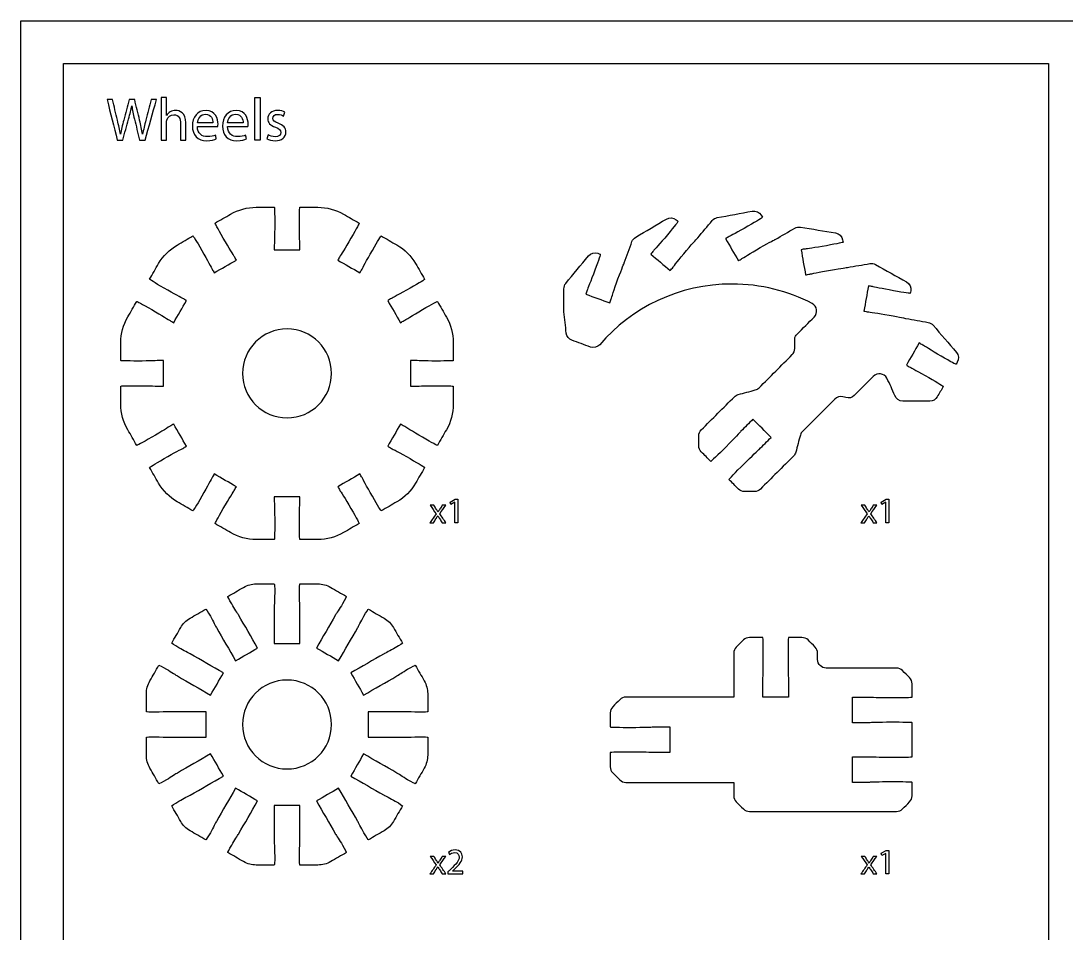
# Model space of a CAD drawing. Extents: x 0 to 395, y 205 to 450.
# Drawn here: x 0 to 122.6, y 342.9 to 450 of the extents above; entities that cross this region are included whole.
import ezdxf

# ---------------------------------------------------------------- set-up
doc = ezdxf.new("R2010")
doc.units = 0
doc.header["$MEASUREMENT"] = 0
doc.layers.add('DEFAULT', color=18, linetype='CONTINUOUS')

msp = doc.modelspace()

# ---------------------------------------------------------------- linework, layer by layer
at = {"layer": 'DEFAULT', "color": 18}
for points in [[(395, 205), (0, 205), (0, 450), (395, 450)], [(120.56, 304.92), (5, 304.92), (5, 445), (120.56, 445)], [(27.43, 441.01), (28.06, 441.01), (28.06, 436), (27.43, 436)], [(50.92, 393.49), (50.91, 393.49), (50.43, 393.23), (50.36, 393.51), (50.96, 393.84), (51.28, 393.84), (51.28, 391.09), (50.92, 391.09)], [(101.49, 393.49), (101.48, 393.49), (101.01, 393.23), (100.93, 393.51), (101.53, 393.84), (101.85, 393.84), (101.85, 391.09), (101.49, 391.09)], [(101.49, 352.27), (101.48, 352.27), (101.01, 352.01), (100.93, 352.3), (101.53, 352.62), (101.85, 352.62), (101.85, 349.87), (101.49, 349.87)]]:
    msp.add_lwpolyline(points, close=True, dxfattribs=at)
for points, knots in [([(11.31, 436), (10.91, 437.59), (10.51, 439.17), (10.11, 440.76), (10.32, 440.76), (10.54, 440.76), (10.76, 440.76), (10.94, 439.95), (11.13, 439.15), (11.32, 438.35), (11.46, 437.76), (11.59, 437.16), (11.67, 436.71), (11.68, 436.71), (11.68, 436.71), (11.69, 436.71), (11.76, 437.18), (11.91, 437.74), (12.07, 438.36), (12.29, 439.16), (12.5, 439.96), (12.71, 440.76), (12.92, 440.76), (13.14, 440.76), (13.35, 440.76), (13.54, 439.95), (13.74, 439.15), (13.93, 438.34), (14.06, 437.78), (14.19, 437.21), (14.26, 436.71), (14.27, 436.71), (14.27, 436.71), (14.28, 436.71), (14.38, 437.24), (14.51, 437.76), (14.66, 438.36), (14.87, 439.16), (15.08, 439.96), (15.29, 440.76), (15.5, 440.76), (15.7, 440.76), (15.91, 440.76), (15.46, 439.17), (15.02, 437.59), (14.57, 436), (14.35, 436), (14.14, 436), (13.92, 436), (13.72, 436.83), (13.52, 437.65), (13.32, 438.48), (13.18, 439.08), (13.08, 439.55), (13.01, 440.03), (13.01, 440.03), (13, 440.03), (13, 440.03), (12.91, 439.56), (12.81, 439.09), (12.63, 438.48), (12.41, 437.65), (12.18, 436.83), (11.95, 436), (11.74, 436), (11.53, 436), (11.31, 436)], [0, 0, 0, 0, 13.909016, 13.909016, 13.909016, 15.749016, 15.749016, 15.749016, 22.755159, 22.755159, 22.755159, 23.755159, 23.755159, 23.755159, 23.795159, 23.795159, 23.795159, 24.795159, 24.795159, 24.795159, 31.829361, 31.829361, 31.829361, 33.649361, 33.649361, 33.649361, 40.683455, 40.683455, 40.683455, 41.683455, 41.683455, 41.683455, 41.723455, 41.723455, 41.723455, 42.723455, 42.723455, 42.723455, 49.75282, 49.75282, 49.75282, 51.53282, 51.53282, 51.53282, 65.545827, 65.545827, 65.545827, 67.365827, 67.365827, 67.365827, 74.589942, 74.589942, 74.589942, 75.589942, 75.589942, 75.589942, 75.629942, 75.629942, 75.629942, 76.629942, 76.629942, 76.629942, 83.909, 83.909, 83.909, 85.729, 85.729, 85.729, 85.729]), ([(16.45, 441.01), (16.66, 441.01), (16.86, 441.01), (17.07, 441.01), (17.07, 440.3), (17.07, 439.59), (17.07, 438.88), (17.07, 438.88), (17.08, 438.88), (17.08, 438.88), (17.18, 439.06), (17.34, 439.21), (17.53, 439.32), (17.71, 439.42), (17.93, 439.49), (18.16, 439.49), (18.62, 439.49), (19.36, 439.21), (19.36, 438.03), (19.36, 437.36), (19.36, 436.68), (19.36, 436), (19.15, 436), (18.94, 436), (18.74, 436), (18.74, 436.65), (18.74, 437.31), (18.74, 437.96), (18.74, 438.51), (18.53, 438.98), (17.95, 438.98), (17.54, 438.98), (17.23, 438.7), (17.11, 438.36), (17.08, 438.27), (17.07, 438.18), (17.07, 438.06), (17.07, 437.37), (17.07, 436.69), (17.07, 436), (16.86, 436), (16.66, 436), (16.45, 436), (16.45, 437.67), (16.45, 439.34), (16.45, 441.01)], [14.203, 14.203, 14.203, 14.203, 15.963, 15.963, 15.963, 22.004, 22.004, 22.004, 22.044, 22.044, 22.044, 23.044, 23.044, 23.044, 24.044, 24.044, 24.044, 25.044, 25.044, 25.044, 30.806, 30.806, 30.806, 32.567, 32.567, 32.567, 38.128, 38.128, 38.128, 39.128, 39.128, 39.128, 40.128, 40.128, 40.128, 41.128, 41.128, 41.128, 46.969, 46.969, 46.969, 48.729, 48.729, 48.729, 62.932, 62.932, 62.932, 62.932]), ([(20.71, 437.59), (20.72, 436.76), (21.26, 436.41), (21.88, 436.41), (22.33, 436.41), (22.59, 436.49), (22.83, 436.59), (22.86, 436.44), (22.9, 436.29), (22.93, 436.14), (22.71, 436.04), (22.34, 435.93), (21.8, 435.93), (20.75, 435.93), (20.12, 436.62), (20.12, 437.65), (20.12, 438.68), (20.72, 439.49), (21.72, 439.49), (22.83, 439.49), (23.13, 438.51), (23.13, 437.88), (23.13, 437.76), (23.12, 437.66), (23.11, 437.59), (22.31, 437.59), (21.51, 437.59), (20.71, 437.59)], [6.802, 6.802, 6.802, 6.802, 7.802, 7.802, 7.802, 8.802, 8.802, 8.802, 10.097222, 10.097222, 10.097222, 11.097222, 11.097222, 11.097222, 12.097222, 12.097222, 12.097222, 13.097222, 13.097222, 13.097222, 14.097222, 14.097222, 14.097222, 15.097222, 15.097222, 15.097222, 21.899222, 21.899222, 21.899222, 21.899222]), ([(22.53, 438.04), (22.54, 438.43), (22.37, 439.05), (21.67, 439.05), (21.04, 439.05), (20.77, 438.47), (20.72, 438.04), (21.32, 438.04), (21.93, 438.04), (22.53, 438.04)], [5.141, 5.141, 5.141, 5.141, 6.141, 6.141, 6.141, 7.141, 7.141, 7.141, 12.282, 12.282, 12.282, 12.282]), ([(24.25, 437.59), (24.26, 436.76), (24.8, 436.41), (25.42, 436.41), (25.86, 436.41), (26.13, 436.49), (26.36, 436.59), (26.4, 436.44), (26.43, 436.29), (26.47, 436.14), (26.25, 436.04), (25.88, 435.93), (25.33, 435.93), (24.28, 435.93), (23.65, 436.62), (23.65, 437.65), (23.65, 438.68), (24.26, 439.49), (25.25, 439.49), (26.37, 439.49), (26.67, 438.51), (26.67, 437.88), (26.67, 437.76), (26.65, 437.66), (26.64, 437.59), (25.84, 437.59), (25.05, 437.59), (24.25, 437.59)], [6.802, 6.802, 6.802, 6.802, 7.802, 7.802, 7.802, 8.802, 8.802, 8.802, 10.097222, 10.097222, 10.097222, 11.097222, 11.097222, 11.097222, 12.097222, 12.097222, 12.097222, 13.097222, 13.097222, 13.097222, 14.097222, 14.097222, 14.097222, 15.097222, 15.097222, 15.097222, 21.899222, 21.899222, 21.899222, 21.899222]), ([(26.07, 438.04), (26.07, 438.43), (25.9, 439.05), (25.2, 439.05), (24.58, 439.05), (24.3, 438.47), (24.25, 438.04), (24.86, 438.04), (25.46, 438.04), (26.07, 438.04)], [5.141, 5.141, 5.141, 5.141, 6.141, 6.141, 6.141, 7.141, 7.141, 7.141, 12.282, 12.282, 12.282, 12.282]), ([(29.01, 436.64), (29.2, 436.52), (29.52, 436.39), (29.83, 436.39), (30.28, 436.39), (30.5, 436.61), (30.5, 436.9), (30.5, 437.19), (30.32, 437.36), (29.86, 437.52), (29.25, 437.74), (28.96, 438.08), (28.96, 438.49), (28.96, 439.04), (29.4, 439.49), (30.14, 439.49), (30.48, 439.49), (30.79, 439.39), (30.98, 439.28), (30.92, 439.13), (30.87, 438.98), (30.82, 438.83), (30.69, 438.91), (30.44, 439.03), (30.12, 439.03), (29.76, 439.03), (29.55, 438.82), (29.55, 438.56), (29.55, 438.28), (29.76, 438.15), (30.2, 437.98), (30.79, 437.76), (31.1, 437.46), (31.1, 436.95), (31.1, 436.35), (30.63, 435.93), (29.82, 435.93), (29.44, 435.93), (29.1, 436.02), (28.86, 436.16), (28.91, 436.32), (28.96, 436.48), (29.01, 436.64)], [1.41134, 1.41134, 1.41134, 1.41134, 2.41134, 2.41134, 2.41134, 3.41134, 3.41134, 3.41134, 4.41134, 4.41134, 4.41134, 5.41134, 5.41134, 5.41134, 6.41134, 6.41134, 6.41134, 7.41134, 7.41134, 7.41134, 8.764854, 8.764854, 8.764854, 9.764854, 9.764854, 9.764854, 10.764854, 10.764854, 10.764854, 11.764854, 11.764854, 11.764854, 12.764854, 12.764854, 12.764854, 13.764854, 13.764854, 13.764854, 14.764854, 14.764854, 14.764854, 16.176194, 16.176194, 16.176194, 16.176194]), ([(48.44, 393.13), (48.54, 392.99), (48.64, 392.84), (48.73, 392.69), (48.81, 392.58), (48.87, 392.47), (48.94, 392.36), (48.94, 392.36), (48.95, 392.36), (48.95, 392.36), (49.02, 392.48), (49.09, 392.59), (49.16, 392.7), (49.25, 392.84), (49.35, 392.99), (49.44, 393.13), (49.58, 393.13), (49.71, 393.13), (49.85, 393.13), (49.61, 392.8), (49.38, 392.47), (49.15, 392.14), (49.39, 391.79), (49.63, 391.44), (49.87, 391.09), (49.73, 391.09), (49.58, 391.09), (49.44, 391.09), (49.34, 391.24), (49.24, 391.39), (49.14, 391.55), (49.06, 391.67), (48.99, 391.78), (48.91, 391.9), (48.85, 391.78), (48.77, 391.67), (48.7, 391.55), (48.6, 391.39), (48.5, 391.24), (48.4, 391.09), (48.27, 391.09), (48.13, 391.09), (47.99, 391.09), (48.23, 391.43), (48.48, 391.78), (48.72, 392.13), (48.49, 392.47), (48.26, 392.8), (48.03, 393.13), (48.16, 393.13), (48.3, 393.13), (48.44, 393.13)], [0, 0, 0, 0, 1.497142, 1.497142, 1.497142, 2.497142, 2.497142, 2.497142, 2.533142, 2.533142, 2.533142, 3.533142, 3.533142, 3.533142, 5.014206, 5.014206, 5.014206, 6.152206, 6.152206, 6.152206, 9.586115, 9.586115, 9.586115, 13.211791, 13.211791, 13.211791, 14.410791, 14.410791, 14.410791, 15.970968, 15.970968, 15.970968, 16.993968, 16.993968, 16.993968, 17.993968, 17.993968, 17.993968, 19.546545, 19.546545, 19.546545, 20.710545, 20.710545, 20.710545, 24.319352, 24.319352, 24.319352, 27.777872, 27.777872, 27.777872, 28.953872, 28.953872, 28.953872, 28.953872]), ([(99.02, 393.13), (99.11, 392.99), (99.21, 392.84), (99.31, 392.69), (99.38, 392.58), (99.45, 392.47), (99.52, 392.36), (99.52, 392.36), (99.52, 392.36), (99.53, 392.36), (99.6, 392.48), (99.66, 392.59), (99.73, 392.7), (99.83, 392.84), (99.92, 392.99), (100.02, 393.13), (100.15, 393.13), (100.29, 393.13), (100.42, 393.13), (100.19, 392.8), (99.96, 392.47), (99.72, 392.14), (99.96, 391.79), (100.2, 391.44), (100.44, 391.09), (100.3, 391.09), (100.16, 391.09), (100.02, 391.09), (99.92, 391.24), (99.82, 391.39), (99.72, 391.55), (99.64, 391.67), (99.57, 391.78), (99.49, 391.9), (99.42, 391.78), (99.35, 391.67), (99.27, 391.55), (99.18, 391.39), (99.08, 391.24), (98.98, 391.09), (98.84, 391.09), (98.7, 391.09), (98.57, 391.09), (98.81, 391.43), (99.05, 391.78), (99.3, 392.13), (99.06, 392.47), (98.83, 392.8), (98.6, 393.13), (98.74, 393.13), (98.88, 393.13), (99.02, 393.13)], [0, 0, 0, 0, 1.496308, 1.496308, 1.496308, 2.496308, 2.496308, 2.496308, 2.532308, 2.532308, 2.532308, 3.532308, 3.532308, 3.532308, 5.012538, 5.012538, 5.012538, 6.150538, 6.150538, 6.150538, 9.584447, 9.584447, 9.584447, 13.210123, 13.210123, 13.210123, 14.409123, 14.409123, 14.409123, 15.970138, 15.970138, 15.970138, 16.993138, 16.993138, 16.993138, 17.993138, 17.993138, 17.993138, 19.547096, 19.547096, 19.547096, 20.711096, 20.711096, 20.711096, 24.321296, 24.321296, 24.321296, 27.778993, 27.778993, 27.778993, 28.954993, 28.954993, 28.954993, 28.954993]), ([(50.11, 349.87), (50.11, 349.95), (50.11, 350.02), (50.11, 350.1), (50.21, 350.19), (50.3, 350.29), (50.4, 350.38), (51.1, 351.05), (51.42, 351.41), (51.42, 351.82), (51.42, 352.1), (51.29, 352.36), (50.88, 352.36), (50.63, 352.36), (50.42, 352.23), (50.29, 352.12), (50.26, 352.21), (50.22, 352.3), (50.18, 352.39), (50.37, 352.55), (50.64, 352.67), (50.95, 352.67), (51.55, 352.67), (51.8, 352.26), (51.8, 351.87), (51.8, 351.36), (51.43, 350.95), (50.85, 350.39), (50.78, 350.32), (50.7, 350.25), (50.63, 350.18), (51.04, 350.18), (51.45, 350.18), (51.86, 350.18), (51.86, 350.08), (51.86, 349.97), (51.86, 349.87), (51.28, 349.87), (50.69, 349.87), (50.11, 349.87)], [4.977, 4.977, 4.977, 4.977, 5.624, 5.624, 5.624, 6.777406, 6.777406, 6.777406, 7.777406, 7.777406, 7.777406, 8.777406, 8.777406, 8.777406, 9.777406, 9.777406, 9.777406, 10.592847, 10.592847, 10.592847, 11.592847, 11.592847, 11.592847, 12.592847, 12.592847, 12.592847, 13.592847, 13.592847, 13.592847, 14.465733, 14.465733, 14.465733, 17.967733, 17.967733, 17.967733, 18.843733, 18.843733, 18.843733, 23.820733, 23.820733, 23.820733, 23.820733]), ([(48.44, 351.92), (48.54, 351.77), (48.64, 351.62), (48.73, 351.48), (48.81, 351.36), (48.87, 351.26), (48.94, 351.14), (48.94, 351.14), (48.95, 351.14), (48.95, 351.14), (49.02, 351.27), (49.09, 351.37), (49.16, 351.48), (49.25, 351.63), (49.35, 351.77), (49.44, 351.92), (49.58, 351.92), (49.71, 351.92), (49.85, 351.92), (49.61, 351.59), (49.38, 351.26), (49.15, 350.93), (49.39, 350.57), (49.63, 350.22), (49.87, 349.87), (49.73, 349.87), (49.58, 349.87), (49.44, 349.87), (49.34, 350.02), (49.24, 350.18), (49.14, 350.33), (49.06, 350.45), (49, 350.56), (48.91, 350.69), (48.85, 350.56), (48.77, 350.45), (48.7, 350.33), (48.6, 350.18), (48.5, 350.02), (48.4, 349.87), (48.27, 349.87), (48.13, 349.87), (47.99, 349.87), (48.24, 350.22), (48.48, 350.57), (48.72, 350.91), (48.49, 351.25), (48.26, 351.58), (48.03, 351.92), (48.16, 351.92), (48.3, 351.92), (48.44, 351.92)], [0, 0, 0, 0, 1.496308, 1.496308, 1.496308, 2.496308, 2.496308, 2.496308, 2.532308, 2.532308, 2.532308, 3.532308, 3.532308, 3.532308, 5.012538, 5.012538, 5.012538, 6.150538, 6.150538, 6.150538, 9.584447, 9.584447, 9.584447, 13.210123, 13.210123, 13.210123, 14.409123, 14.409123, 14.409123, 15.970138, 15.970138, 15.970138, 16.993138, 16.993138, 16.993138, 17.993138, 17.993138, 17.993138, 19.546556, 19.546556, 19.546556, 20.710556, 20.710556, 20.710556, 24.320184, 24.320184, 24.320184, 27.777882, 27.777882, 27.777882, 28.953882, 28.953882, 28.953882, 28.953882]), ([(99.02, 351.92), (99.11, 351.77), (99.21, 351.62), (99.31, 351.48), (99.38, 351.36), (99.45, 351.26), (99.52, 351.14), (99.52, 351.14), (99.52, 351.14), (99.53, 351.14), (99.6, 351.27), (99.66, 351.37), (99.73, 351.48), (99.83, 351.63), (99.92, 351.77), (100.02, 351.92), (100.15, 351.92), (100.29, 351.92), (100.42, 351.92), (100.19, 351.59), (99.96, 351.26), (99.72, 350.93), (99.96, 350.57), (100.2, 350.22), (100.44, 349.87), (100.3, 349.87), (100.16, 349.87), (100.02, 349.87), (99.92, 350.02), (99.82, 350.18), (99.72, 350.33), (99.64, 350.45), (99.57, 350.56), (99.49, 350.69), (99.42, 350.56), (99.35, 350.45), (99.27, 350.33), (99.18, 350.18), (99.08, 350.02), (98.98, 349.87), (98.84, 349.87), (98.7, 349.87), (98.57, 349.87), (98.81, 350.22), (99.05, 350.57), (99.3, 350.91), (99.06, 351.25), (98.83, 351.58), (98.6, 351.92), (98.74, 351.92), (98.88, 351.92), (99.02, 351.92)], [0, 0, 0, 0, 1.496308, 1.496308, 1.496308, 2.496308, 2.496308, 2.496308, 2.532308, 2.532308, 2.532308, 3.532308, 3.532308, 3.532308, 5.012538, 5.012538, 5.012538, 6.150538, 6.150538, 6.150538, 9.584447, 9.584447, 9.584447, 13.210123, 13.210123, 13.210123, 14.409123, 14.409123, 14.409123, 15.970138, 15.970138, 15.970138, 16.993138, 16.993138, 16.993138, 17.993138, 17.993138, 17.993138, 19.547096, 19.547096, 19.547096, 20.711096, 20.711096, 20.711096, 24.321296, 24.321296, 24.321296, 27.778993, 27.778993, 27.778993, 28.954993, 28.954993, 28.954993, 28.954993])]:
    msp.add_open_spline(points, degree=3, knots=knots, dxfattribs=at)
at = {"layer": 'DEFAULT', "color": 1}
for points, knots in [([(46.23, 410.12), (46.36, 410.12), (47.35, 410.07), (48.73, 410.07), (50.12, 410.07), (50.73, 410.09), (50.73, 410.12), (50.73, 410.82), (50.73, 411.53), (50.73, 412.23), (50.73, 413.28), (50.46, 414.32), (49.93, 415.23), (49.58, 415.84), (49.22, 416.46), (48.87, 417.07), (48.86, 417.09), (48.31, 416.8), (47.11, 416.11), (45.92, 415.42), (45.08, 414.88), (44.97, 414.82), (44.83, 414.74), (44.68, 414.65), (44.54, 414.57), (44.04, 415.43), (43.54, 416.3), (43.04, 417.16), (43.18, 417.25), (43.33, 417.33), (43.47, 417.42), (43.58, 417.48), (44.47, 417.93), (45.66, 418.62), (46.85, 419.3), (47.37, 419.63), (47.37, 419.67), (47.02, 420.28), (46.67, 420.89), (46.31, 421.5), (45.78, 422.41), (45.03, 423.17), (44.11, 423.7), (43.5, 424.05), (42.89, 424.4), (42.28, 424.76), (42.25, 424.76), (41.92, 424.23), (41.24, 423.05), (40.55, 421.85), (40.09, 420.97), (40.03, 420.86), (39.95, 420.71), (39.86, 420.57), (39.78, 420.42), (38.92, 420.92), (38.05, 421.42), (37.18, 421.92), (37.27, 422.07), (37.35, 422.21), (37.43, 422.36), (37.5, 422.47), (38.03, 423.3), (38.73, 424.5), (39.42, 425.69), (39.71, 426.24), (39.69, 426.26), (39.07, 426.61), (38.46, 426.96), (37.85, 427.31), (36.94, 427.84), (35.9, 428.12), (34.85, 428.12), (34.15, 428.12), (33.44, 428.12), (32.73, 428.12), (32.71, 428.12), (32.68, 427.5), (32.68, 426.12), (32.68, 424.74), (32.73, 423.74), (32.73, 423.62), (32.73, 423.45), (32.73, 423.28), (32.73, 423.12), (31.73, 423.12), (30.73, 423.12), (29.73, 423.12), (29.73, 423.28), (29.73, 423.45), (29.73, 423.62), (29.73, 423.74), (29.78, 424.74), (29.78, 426.12), (29.78, 427.5), (29.76, 428.12), (29.73, 428.12), (29.03, 428.12), (28.32, 428.12), (27.61, 428.12), (26.56, 428.12), (25.52, 427.84), (24.61, 427.31), (24, 426.96), (23.39, 426.61), (22.78, 426.26), (22.76, 426.24), (23.05, 425.69), (23.74, 424.5), (24.43, 423.3), (24.97, 422.47), (25.03, 422.36), (25.12, 422.21), (25.2, 422.07), (25.28, 421.92), (24.42, 421.42), (23.55, 420.92), (22.68, 420.42), (22.6, 420.57), (22.52, 420.71), (22.44, 420.86), (22.37, 420.97), (21.92, 421.85), (21.23, 423.05), (20.55, 424.23), (20.22, 424.76), (20.18, 424.76), (19.57, 424.4), (18.96, 424.05), (18.35, 423.69), (17.44, 423.17), (16.68, 422.41), (16.15, 421.5), (15.8, 420.89), (15.45, 420.28), (15.1, 419.67), (15.1, 419.64), (15.62, 419.3), (16.8, 418.62), (18, 417.93), (18.89, 417.48), (18.99, 417.42), (19.14, 417.33), (19.28, 417.25), (19.43, 417.16), (18.93, 416.3), (18.43, 415.43), (17.93, 414.57), (17.78, 414.65), (17.64, 414.74), (17.5, 414.82), (17.39, 414.88), (16.55, 415.42), (15.35, 416.11), (14.16, 416.8), (13.61, 417.09), (13.6, 417.07), (13.24, 416.46), (12.89, 415.85), (12.54, 415.24), (12.01, 414.32), (11.73, 413.29), (11.73, 412.24), (11.73, 411.53), (11.73, 410.82), (11.73, 410.12), (11.73, 410.09), (12.35, 410.07), (13.73, 410.07), (15.12, 410.07), (16.11, 410.12), (16.24, 410.12), (16.4, 410.12), (16.57, 410.12), (16.73, 410.12), (16.73, 409.12), (16.73, 408.12), (16.73, 407.12), (16.57, 407.12), (16.4, 407.12), (16.24, 407.12), (16.11, 407.12), (15.12, 407.17), (13.73, 407.17), (12.35, 407.17), (11.73, 407.15), (11.73, 407.12), (11.73, 406.41), (11.73, 405.71), (11.73, 405), (11.73, 403.95), (12.01, 402.91), (12.54, 402), (12.89, 401.39), (13.24, 400.78), (13.6, 400.17), (13.61, 400.15), (14.16, 400.43), (15.35, 401.12), (16.55, 401.82), (17.39, 402.36), (17.5, 402.42), (17.64, 402.5), (17.78, 402.58), (17.93, 402.67), (18.43, 401.8), (18.93, 400.93), (19.43, 400.07), (19.28, 399.99), (19.14, 399.9), (18.99, 399.82), (18.89, 399.76), (18, 399.3), (16.8, 398.61), (15.62, 397.93), (15.1, 397.6), (15.1, 397.57), (15.45, 396.96), (15.8, 396.35), (16.15, 395.74), (16.68, 394.83), (17.43, 394.07), (18.35, 393.54), (18.96, 393.19), (19.57, 392.83), (20.18, 392.48), (20.21, 392.48), (20.55, 393.01), (21.23, 394.19), (21.92, 395.39), (22.37, 396.27), (22.44, 396.38), (22.52, 396.52), (22.6, 396.67), (22.68, 396.81), (23.55, 396.31), (24.42, 395.81), (25.28, 395.31), (25.2, 395.17), (25.12, 395.02), (25.03, 394.88), (24.97, 394.77), (24.43, 393.94), (23.74, 392.74), (23.05, 391.54), (22.76, 391), (22.78, 390.98), (23.39, 390.63), (24, 390.28), (24.61, 389.92), (25.52, 389.4), (26.56, 389.12), (27.61, 389.12), (28.32, 389.12), (29.03, 389.12), (29.73, 389.12), (29.76, 389.12), (29.78, 389.74), (29.78, 391.12), (29.78, 392.5), (29.73, 393.49), (29.73, 393.62), (29.73, 393.79), (29.73, 393.95), (29.73, 394.12), (30.73, 394.12), (31.73, 394.12), (32.73, 394.12), (32.73, 393.95), (32.73, 393.79), (32.73, 393.62), (32.73, 393.49), (32.68, 392.5), (32.68, 391.12), (32.68, 389.74), (32.7, 389.12), (32.73, 389.12), (33.44, 389.12), (34.15, 389.12), (34.85, 389.12), (35.9, 389.12), (36.94, 389.4), (37.85, 389.92), (38.46, 390.28), (39.07, 390.63), (39.69, 390.98), (39.71, 390.99), (39.42, 391.54), (38.73, 392.74), (38.03, 393.94), (37.5, 394.77), (37.43, 394.88), (37.35, 395.02), (37.27, 395.17), (37.18, 395.31), (38.05, 395.81), (38.92, 396.31), (39.78, 396.81), (39.86, 396.67), (39.95, 396.52), (40.03, 396.38), (40.09, 396.27), (40.55, 395.39), (41.24, 394.19), (41.92, 393.01), (42.25, 392.48), (42.28, 392.48), (42.89, 392.83), (43.5, 393.19), (44.12, 393.54), (45.03, 394.07), (45.78, 394.82), (46.31, 395.74), (46.66, 396.35), (47.02, 396.96), (47.37, 397.57), (47.37, 397.6), (46.85, 397.93), (45.66, 398.61), (44.47, 399.3), (43.58, 399.76), (43.47, 399.82), (43.33, 399.9), (43.18, 399.99), (43.04, 400.07), (43.54, 400.93), (44.04, 401.8), (44.54, 402.67), (44.68, 402.58), (44.83, 402.5), (44.97, 402.42), (45.08, 402.36), (45.92, 401.82), (47.11, 401.12), (48.31, 400.43), (48.86, 400.14), (48.87, 400.17), (49.22, 400.78), (49.58, 401.39), (49.93, 402.01), (50.46, 402.92), (50.73, 403.95), (50.73, 405), (50.73, 405.71), (50.73, 406.41), (50.73, 407.12), (50.73, 407.14), (50.12, 407.17), (48.73, 407.17), (47.35, 407.17), (46.36, 407.12), (46.23, 407.12), (46.07, 407.12), (45.9, 407.12), (45.73, 407.12), (45.73, 408.12), (45.73, 409.12), (45.73, 410.12), (45.9, 410.12), (46.07, 410.12), (46.23, 410.12)], [1.42, 1.42, 1.42, 1.42, 2.42, 2.42, 2.42, 3.42, 3.42, 3.42, 9.42, 9.42, 9.42, 10.42, 10.42, 10.42, 16.440664, 16.440664, 16.440664, 17.440664, 17.440664, 17.440664, 18.440664, 18.440664, 18.440664, 19.852224, 19.852224, 19.852224, 28.351171, 28.351171, 28.351171, 29.76273, 29.76273, 29.76273, 30.76273, 30.76273, 30.76273, 31.76273, 31.76273, 31.76273, 37.766063, 37.766063, 37.766063, 38.766063, 38.766063, 38.766063, 44.760735, 44.760735, 44.760735, 45.760735, 45.760735, 45.760735, 46.760735, 46.760735, 46.760735, 48.180947, 48.180947, 48.180947, 56.679894, 56.679894, 56.679894, 58.100105, 58.100105, 58.100105, 59.100105, 59.100105, 59.100105, 60.100105, 60.100105, 60.100105, 66.103437, 66.103437, 66.103437, 67.103437, 67.103437, 67.103437, 73.113437, 73.113437, 73.113437, 74.113437, 74.113437, 74.113437, 75.113437, 75.113437, 75.113437, 76.533437, 76.533437, 76.533437, 85.033437, 85.033437, 85.033437, 86.453437, 86.453437, 86.453437, 87.453437, 87.453437, 87.453437, 88.453437, 88.453437, 88.453437, 94.463437, 94.463437, 94.463437, 95.463437, 95.463437, 95.463437, 101.45811, 101.45811, 101.45811, 102.45811, 102.45811, 102.45811, 103.45811, 103.45811, 103.45811, 104.873348, 104.873348, 104.873348, 113.372295, 113.372295, 113.372295, 114.787534, 114.787534, 114.787534, 115.787534, 115.787534, 115.787534, 116.787534, 116.787534, 116.787534, 122.804526, 122.804526, 122.804526, 123.804526, 123.804526, 123.804526, 129.794201, 129.794201, 129.794201, 130.794201, 130.794201, 130.794201, 131.794201, 131.794201, 131.794201, 133.20576, 133.20576, 133.20576, 141.704707, 141.704707, 141.704707, 143.116267, 143.116267, 143.116267, 144.116267, 144.116267, 144.116267, 145.116267, 145.116267, 145.116267, 151.110939, 151.110939, 151.110939, 152.110939, 152.110939, 152.110939, 158.120939, 158.120939, 158.120939, 159.120939, 159.120939, 159.120939, 160.120939, 160.120939, 160.120939, 161.530939, 161.530939, 161.530939, 170.030939, 170.030939, 170.030939, 171.440939, 171.440939, 171.440939, 172.440939, 172.440939, 172.440939, 173.440939, 173.440939, 173.440939, 179.440939, 179.440939, 179.440939, 180.440939, 180.440939, 180.440939, 186.435612, 186.435612, 186.435612, 187.435612, 187.435612, 187.435612, 188.435612, 188.435612, 188.435612, 189.842168, 189.842168, 189.842168, 198.341115, 198.341115, 198.341115, 199.747671, 199.747671, 199.747671, 200.747671, 200.747671, 200.747671, 201.747671, 201.747671, 201.747671, 207.737346, 207.737346, 207.737346, 208.737346, 208.737346, 208.737346, 214.754338, 214.754338, 214.754338, 215.754338, 215.754338, 215.754338, 216.754338, 216.754338, 216.754338, 218.169577, 218.169577, 218.169577, 226.668524, 226.668524, 226.668524, 228.083762, 228.083762, 228.083762, 229.083762, 229.083762, 229.083762, 230.083762, 230.083762, 230.083762, 236.078435, 236.078435, 236.078435, 237.078435, 237.078435, 237.078435, 243.088435, 243.088435, 243.088435, 244.088435, 244.088435, 244.088435, 245.088435, 245.088435, 245.088435, 246.498435, 246.498435, 246.498435, 254.998435, 254.998435, 254.998435, 256.408435, 256.408435, 256.408435, 257.408435, 257.408435, 257.408435, 258.408435, 258.408435, 258.408435, 264.418435, 264.418435, 264.418435, 265.418435, 265.418435, 265.418435, 271.421767, 271.421767, 271.421767, 272.421767, 272.421767, 272.421767, 273.421767, 273.421767, 273.421767, 274.841978, 274.841978, 274.841978, 283.340925, 283.340925, 283.340925, 284.761137, 284.761137, 284.761137, 285.761137, 285.761137, 285.761137, 286.761137, 286.761137, 286.761137, 292.764469, 292.764469, 292.764469, 293.764469, 293.764469, 293.764469, 299.764152, 299.764152, 299.764152, 300.764152, 300.764152, 300.764152, 301.764152, 301.764152, 301.764152, 303.170709, 303.170709, 303.170709, 311.669656, 311.669656, 311.669656, 313.076212, 313.076212, 313.076212, 314.076212, 314.076212, 314.076212, 315.076212, 315.076212, 315.076212, 321.088208, 321.088208, 321.088208, 322.088208, 322.088208, 322.088208, 328.078208, 328.078208, 328.078208, 329.078208, 329.078208, 329.078208, 330.078208, 330.078208, 330.078208, 331.498208, 331.498208, 331.498208, 339.998208, 339.998208, 339.998208, 341.418208, 341.418208, 341.418208, 341.418208]), ([(85.81, 427.67), (84.44, 427.42), (83.07, 427.16), (81.7, 426.9), (81.47, 426.86), (81.27, 426.74), (81.12, 426.56), (80.55, 425.89), (79.98, 425.21), (79.41, 424.53), (79.36, 424.47), (78.98, 424.08), (78.09, 423.03), (77.2, 421.97), (76.6, 421.18), (76.52, 421.08), (76.41, 420.95), (76.3, 420.82), (76.2, 420.7), (75.43, 421.34), (74.66, 421.98), (73.9, 422.62), (74.01, 422.75), (74.11, 422.88), (74.22, 423), (74.3, 423.1), (74.98, 423.83), (75.86, 424.89), (76.75, 425.95), (77.13, 426.44), (77.11, 426.46), (77.04, 426.52), (76.96, 426.58), (76.89, 426.64), (76.56, 426.91), (76.1, 426.95), (75.74, 426.74), (74.54, 426.03), (73.34, 425.32), (72.14, 424.61), (71.94, 424.49), (71.78, 424.31), (71.7, 424.09), (71.4, 423.26), (71.1, 422.42), (70.8, 421.59), (70.77, 421.52), (70.54, 421.03), (70.06, 419.73), (69.59, 418.43), (69.3, 417.48), (69.26, 417.36), (69.2, 417.2), (69.14, 417.05), (69.09, 416.89), (68.15, 417.23), (67.21, 417.58), (66.27, 417.92), (66.33, 418.07), (66.38, 418.23), (66.44, 418.39), (66.48, 418.51), (66.87, 419.42), (67.34, 420.72), (67.81, 422.02), (68, 422.61), (67.98, 422.62), (67.89, 422.65), (67.8, 422.68), (67.7, 422.72), (67.31, 422.86), (66.86, 422.74), (66.59, 422.41), (65.7, 421.33), (64.82, 420.26), (63.93, 419.18), (63.79, 419), (63.71, 418.78), (63.71, 418.54), (63.71, 417.66), (63.71, 416.78), (63.71, 415.89), (63.71, 415.87), (63.71, 415.85), (63.71, 415.83), (63.8, 415), (63.9, 414.17), (63.99, 413.34), (64.03, 412.96), (64.29, 412.64), (64.64, 412.51), (65.37, 412.24), (66.09, 411.98), (66.82, 411.71), (67.2, 411.57), (67.64, 411.68), (67.91, 411.99), (71.66, 416.35), (77.22, 419.11), (83.43, 419.11), (86.82, 419.11), (90.03, 418.28), (92.85, 416.82), (93.44, 416.51), (93.55, 415.7), (93.08, 415.23), (92.42, 414.57), (91.75, 413.91), (91.09, 413.24), (90.9, 413.06), (90.8, 412.9), (90.8, 412.7), (90.8, 412.31), (90.8, 411.92), (90.8, 411.53), (90.8, 411.26), (90.7, 411), (90.5, 410.82), (89.21, 409.52), (87.92, 408.23), (86.62, 406.93), (86.5, 406.81), (86.34, 406.72), (86.17, 406.67), (85.5, 406.49), (84.83, 406.31), (84.17, 406.14), (84, 406.09), (83.84, 406), (83.72, 405.87), (82.42, 404.58), (81.13, 403.28), (79.83, 401.99), (79.65, 401.8), (79.54, 401.55), (79.54, 401.28), (79.54, 400.89), (79.54, 400.5), (79.54, 400.11), (79.54, 399.85), (79.65, 399.59), (79.83, 399.4), (80.21, 399.03), (80.58, 398.66), (80.95, 398.28), (80.99, 398.28), (81.79, 399.05), (82.76, 400.01), (83.73, 401), (84.4, 401.73), (84.49, 401.82), (84.96, 402.29), (85.43, 402.76), (85.9, 403.23), (86.61, 402.53), (87.32, 401.82), (88.02, 401.11), (87.55, 400.64), (87.08, 400.17), (86.61, 399.7), (86.52, 399.61), (85.79, 398.94), (84.81, 397.96), (83.84, 397), (83.08, 396.2), (83.08, 396.16), (83.45, 395.79), (83.83, 395.41), (84.2, 395.04), (84.39, 394.85), (84.64, 394.75), (84.91, 394.75), (85.3, 394.75), (85.68, 394.75), (86.07, 394.74), (86.34, 394.74), (86.6, 394.85), (86.78, 395.04), (88.08, 396.33), (89.37, 397.63), (90.67, 398.92), (90.79, 399.05), (90.88, 399.2), (90.92, 399.37), (91.1, 400.04), (91.28, 400.71), (91.46, 401.38), (91.51, 401.55), (91.6, 401.71), (91.73, 401.83), (92.98, 403.09), (94.24, 404.34), (95.5, 405.6), (95.75, 405.85), (96.12, 405.95), (96.46, 405.86), (96.58, 405.83), (96.69, 405.8), (96.8, 405.77), (97.15, 405.67), (97.52, 405.77), (97.77, 406.03), (98.52, 406.77), (99.27, 407.52), (100.02, 408.27), (100.5, 408.75), (101.3, 408.64), (101.61, 408.04), (101.95, 407.38), (102.26, 406.71), (102.53, 406.01), (102.68, 405.62), (103.05, 405.36), (103.47, 405.36), (104.53, 405.36), (105.59, 405.36), (106.65, 405.36), (107, 405.36), (107.34, 405.55), (107.51, 405.86), (107.75, 406.27), (107.99, 406.68), (108.23, 407.09), (108.23, 407.12), (107.71, 407.45), (106.52, 408.14), (105.32, 408.83), (104.44, 409.28), (104.33, 409.34), (104.19, 409.43), (104.04, 409.51), (103.9, 409.59), (104.4, 410.46), (104.9, 411.32), (105.4, 412.19), (105.54, 412.11), (105.68, 412.02), (105.83, 411.94), (105.94, 411.87), (106.77, 411.34), (107.97, 410.64), (109.17, 409.95), (109.71, 409.66), (109.73, 409.69), (109.78, 409.77), (109.82, 409.85), (109.87, 409.94), (110.08, 410.3), (110.04, 410.77), (109.77, 411.09), (108.86, 412.15), (107.95, 413.21), (107.04, 414.27), (106.89, 414.44), (106.68, 414.56), (106.46, 414.6), (105.59, 414.76), (104.71, 414.91), (103.84, 415.06), (103.77, 415.07), (103.24, 415.22), (101.88, 415.46), (100.52, 415.7), (99.53, 415.82), (99.41, 415.84), (99.24, 415.87), (99.08, 415.9), (98.91, 415.93), (99.09, 416.92), (99.26, 417.9), (99.44, 418.88), (99.6, 418.86), (99.76, 418.83), (99.93, 418.8), (100.05, 418.78), (101.02, 418.56), (102.38, 418.32), (103.74, 418.08), (104.36, 417.99), (104.36, 418.02), (104.38, 418.11), (104.39, 418.21), (104.41, 418.3), (104.49, 418.72), (104.29, 419.14), (103.92, 419.35), (102.7, 420.03), (101.49, 420.72), (100.27, 421.4), (100.07, 421.51), (99.84, 421.56), (99.61, 421.51), (98.74, 421.36), (97.86, 421.21), (96.99, 421.05), (96.92, 421.04), (96.37, 420.99), (95.01, 420.75), (93.65, 420.51), (92.68, 420.3), (92.56, 420.27), (92.39, 420.24), (92.23, 420.21), (92.07, 420.19), (91.89, 421.17), (91.72, 422.15), (91.55, 423.14), (91.71, 423.17), (91.87, 423.2), (92.04, 423.22), (92.16, 423.25), (93.15, 423.37), (94.51, 423.61), (95.86, 423.85), (96.47, 423.98), (96.47, 424.01), (96.45, 424.1), (96.43, 424.2), (96.42, 424.29), (96.35, 424.71), (96.01, 425.04), (95.6, 425.11), (94.22, 425.33), (92.85, 425.56), (91.47, 425.79), (91.24, 425.83), (91.01, 425.78), (90.81, 425.67), (90.04, 425.23), (89.27, 424.78), (88.51, 424.34), (88.44, 424.31), (87.95, 424.07), (86.75, 423.38), (85.55, 422.69), (84.72, 422.15), (84.61, 422.09), (84.46, 422.01), (84.32, 421.92), (84.18, 421.84), (83.68, 422.71), (83.18, 423.57), (82.68, 424.44), (82.82, 424.52), (82.97, 424.6), (83.11, 424.69), (83.22, 424.75), (84.1, 425.2), (85.3, 425.89), (86.46, 426.56), (86.99, 426.89), (87.01, 426.94), (86.96, 427.02), (86.91, 427.11), (86.86, 427.19), (86.65, 427.56), (86.23, 427.75), (85.81, 427.67)], [0, 0, 0, 0, 11.86204, 11.86204, 11.86204, 12.86204, 12.86204, 12.86204, 20.393209, 20.393209, 20.393209, 21.393209, 21.393209, 21.393209, 22.393209, 22.393209, 22.393209, 23.805477, 23.805477, 23.805477, 32.302046, 32.302046, 32.302046, 33.714314, 33.714314, 33.714314, 34.714314, 34.714314, 34.714314, 35.714314, 35.714314, 35.714314, 36.545277, 36.545277, 36.545277, 37.545277, 37.545277, 37.545277, 49.402975, 49.402975, 49.402975, 50.402975, 50.402975, 50.402975, 57.934994, 57.934994, 57.934994, 58.934994, 58.934994, 58.934994, 59.934994, 59.934994, 59.934994, 61.34896, 61.34896, 61.34896, 69.852383, 69.852383, 69.852383, 71.266349, 71.266349, 71.266349, 72.266349, 72.266349, 72.266349, 73.266349, 73.266349, 73.266349, 74.095083, 74.095083, 74.095083, 75.095083, 75.095083, 75.095083, 86.96057, 86.96057, 86.96057, 87.96057, 87.96057, 87.96057, 95.47057, 95.47057, 95.47057, 96.47057, 96.47057, 96.47057, 103.584571, 103.584571, 103.584571, 104.584571, 104.584571, 104.584571, 111.152021, 111.152021, 111.152021, 112.152021, 112.152021, 112.152021, 113.152021, 113.152021, 113.152021, 114.152021, 114.152021, 114.152021, 115.152021, 115.152021, 115.152021, 123.121117, 123.121117, 123.121117, 124.121117, 124.121117, 124.121117, 127.441117, 127.441117, 127.441117, 128.441117, 128.441117, 128.441117, 144.011609, 144.011609, 144.011609, 145.011609, 145.011609, 145.011609, 150.901133, 150.901133, 150.901133, 151.901133, 151.901133, 151.901133, 167.471624, 167.471624, 167.471624, 168.471624, 168.471624, 168.471624, 171.791624, 171.791624, 171.791624, 172.791624, 172.791624, 172.791624, 177.288824, 177.288824, 177.288824, 178.288824, 178.288824, 178.288824, 179.288824, 179.288824, 179.288824, 184.945678, 184.945678, 184.945678, 193.445101, 193.445101, 193.445101, 199.101956, 199.101956, 199.101956, 200.101956, 200.101956, 200.101956, 201.101956, 201.101956, 201.101956, 205.606231, 205.606231, 205.606231, 206.606231, 206.606231, 206.606231, 209.916246, 209.916246, 209.916246, 210.916246, 210.916246, 210.916246, 226.49381, 226.49381, 226.49381, 227.49381, 227.49381, 227.49381, 233.395581, 233.395581, 233.395581, 234.395581, 234.395581, 234.395581, 249.499389, 249.499389, 249.499389, 250.499389, 250.499389, 250.499389, 251.493974, 251.493974, 251.493974, 252.493974, 252.493974, 252.493974, 261.516668, 261.516668, 261.516668, 262.516668, 262.516668, 262.516668, 263.516668, 263.516668, 263.516668, 264.516668, 264.516668, 264.516668, 273.536668, 273.536668, 273.536668, 274.536668, 274.536668, 274.536668, 278.582765, 278.582765, 278.582765, 279.582765, 279.582765, 279.582765, 280.582765, 280.582765, 280.582765, 282.002976, 282.002976, 282.002976, 290.501923, 290.501923, 290.501923, 291.922134, 291.922134, 291.922134, 292.922134, 292.922134, 292.922134, 293.922134, 293.922134, 293.922134, 294.742012, 294.742012, 294.742012, 295.742012, 295.742012, 295.742012, 307.599432, 307.599432, 307.599432, 308.599432, 308.599432, 308.599432, 316.124337, 316.124337, 316.124337, 317.124337, 317.124337, 317.124337, 318.124337, 318.124337, 318.124337, 319.546483, 319.546483, 319.546483, 328.046325, 328.046325, 328.046325, 329.456892, 329.456892, 329.456892, 330.456892, 330.456892, 330.456892, 331.456892, 331.456892, 331.456892, 332.278902, 332.278902, 332.278902, 333.278902, 333.278902, 333.278902, 345.1356, 345.1356, 345.1356, 346.1356, 346.1356, 346.1356, 353.668621, 353.668621, 353.668621, 354.668621, 354.668621, 354.668621, 355.668621, 355.668621, 355.668621, 357.079188, 357.079188, 357.079188, 365.579029, 365.579029, 365.579029, 366.999452, 366.999452, 366.999452, 367.999452, 367.999452, 367.999452, 368.999452, 368.999452, 368.999452, 369.823223, 369.823223, 369.823223, 370.823223, 370.823223, 370.823223, 382.671472, 382.671472, 382.671472, 383.671472, 383.671472, 383.671472, 391.197959, 391.197959, 391.197959, 392.197959, 392.197959, 392.197959, 393.197959, 393.197959, 393.197959, 394.61817, 394.61817, 394.61817, 403.117117, 403.117117, 403.117117, 404.537328, 404.537328, 404.537328, 405.537328, 405.537328, 405.537328, 406.547328, 406.547328, 406.547328, 407.380875, 407.380875, 407.380875, 408.380875, 408.380875, 408.380875, 408.380875]), ([(31.23, 403.4), (28.35, 403.4), (26.01, 405.73), (26.01, 408.62), (26.01, 411.5), (28.35, 413.84), (31.23, 413.84), (34.11, 413.84), (36.45, 411.5), (36.45, 408.62), (36.45, 405.73), (34.11, 403.4), (31.23, 403.4)], [1, 1, 1, 1, 2, 2, 2, 3, 3, 3, 4, 4, 4, 5, 5, 5, 5]), ([(45.23, 368.9), (45.36, 368.9), (46.07, 368.85), (46.73, 368.85), (47.37, 368.85), (47.73, 368.87), (47.73, 368.9), (47.73, 369.61), (47.73, 370.31), (47.73, 371.02), (47.73, 371.55), (47.59, 372.06), (47.33, 372.52), (46.98, 373.13), (46.62, 373.74), (46.27, 374.35), (46.26, 374.37), (45.93, 374.21), (45.38, 373.89), (44.81, 373.57), (44.21, 373.16), (44.11, 373.1), (42.81, 372.35), (41.51, 371.6), (40.21, 370.85), (39.71, 371.72), (39.21, 372.58), (38.71, 373.45), (40.01, 374.2), (41.31, 374.95), (42.61, 375.7), (42.72, 375.76), (43.36, 376.08), (43.93, 376.41), (44.48, 376.72), (44.79, 376.92), (44.77, 376.95), (44.42, 377.56), (44.07, 378.17), (43.71, 378.78), (43.45, 379.24), (43.07, 379.62), (42.62, 379.88), (42.01, 380.23), (41.39, 380.59), (40.78, 380.94), (40.75, 380.94), (40.55, 380.64), (40.24, 380.1), (39.91, 379.53), (39.59, 378.88), (39.53, 378.77), (38.78, 377.48), (38.03, 376.18), (37.28, 374.88), (36.42, 375.38), (35.55, 375.88), (34.68, 376.38), (35.43, 377.68), (36.18, 378.97), (36.93, 380.27), (37, 380.38), (37.4, 380.98), (37.73, 381.55), (38.04, 382.1), (38.21, 382.42), (38.19, 382.44), (37.57, 382.79), (36.96, 383.15), (36.35, 383.5), (35.89, 383.77), (35.37, 383.9), (34.85, 383.9), (34.14, 383.9), (33.44, 383.9), (32.73, 383.9), (32.71, 383.9), (32.68, 383.54), (32.68, 382.9), (32.68, 382.24), (32.73, 381.53), (32.73, 381.4), (32.73, 379.9), (32.73, 378.4), (32.73, 376.9), (31.73, 376.9), (30.73, 376.9), (29.73, 376.9), (29.73, 378.4), (29.73, 379.9), (29.73, 381.4), (29.73, 381.53), (29.78, 382.24), (29.78, 382.9), (29.78, 383.54), (29.76, 383.9), (29.73, 383.9), (29.03, 383.9), (28.32, 383.9), (27.62, 383.9), (27.09, 383.9), (26.58, 383.77), (26.12, 383.5), (25.51, 383.15), (24.9, 382.79), (24.28, 382.44), (24.26, 382.43), (24.42, 382.1), (24.74, 381.55), (25.07, 380.98), (25.47, 380.38), (25.53, 380.27), (26.28, 378.97), (27.03, 377.68), (27.78, 376.38), (26.92, 375.88), (26.05, 375.38), (25.19, 374.88), (24.44, 376.18), (23.69, 377.48), (22.94, 378.77), (22.87, 378.88), (22.56, 379.53), (22.23, 380.1), (21.91, 380.65), (21.71, 380.95), (21.69, 380.94), (21.08, 380.59), (20.46, 380.23), (19.85, 379.88), (19.39, 379.62), (19.02, 379.24), (18.75, 378.78), (18.4, 378.17), (18.05, 377.56), (17.69, 376.95), (17.69, 376.92), (18, 376.72), (18.54, 376.41), (19.1, 376.08), (19.75, 375.76), (19.86, 375.7), (21.16, 374.95), (22.46, 374.2), (23.76, 373.45), (23.26, 372.58), (22.76, 371.72), (22.26, 370.85), (20.96, 371.6), (19.66, 372.35), (18.36, 373.1), (18.25, 373.16), (17.65, 373.57), (17.09, 373.89), (16.54, 374.21), (16.21, 374.38), (16.19, 374.35), (15.84, 373.74), (15.49, 373.13), (15.14, 372.52), (14.87, 372.06), (14.73, 371.55), (14.73, 371.02), (14.73, 370.31), (14.73, 369.61), (14.73, 368.9), (14.73, 368.87), (15.1, 368.85), (15.74, 368.85), (16.39, 368.85), (17.11, 368.9), (17.23, 368.9), (18.73, 368.9), (20.24, 368.9), (21.74, 368.9), (21.74, 367.9), (21.74, 366.9), (21.74, 365.9), (20.24, 365.9), (18.73, 365.9), (17.23, 365.9), (17.11, 365.9), (16.39, 365.95), (15.74, 365.95), (15.1, 365.95), (14.73, 365.93), (14.73, 365.9), (14.73, 365.19), (14.73, 364.49), (14.73, 363.78), (14.73, 363.26), (14.87, 362.74), (15.14, 362.28), (15.49, 361.67), (15.84, 361.06), (16.19, 360.45), (16.21, 360.43), (16.54, 360.59), (17.09, 360.91), (17.65, 361.24), (18.25, 361.64), (18.36, 361.7), (19.66, 362.45), (20.96, 363.2), (22.26, 363.95), (22.76, 363.08), (23.26, 362.22), (23.76, 361.35), (22.46, 360.6), (21.16, 359.85), (19.86, 359.1), (19.75, 359.04), (19.1, 358.73), (18.54, 358.4), (17.99, 358.08), (17.68, 357.88), (17.69, 357.85), (18.05, 357.24), (18.4, 356.63), (18.75, 356.02), (19.02, 355.56), (19.39, 355.18), (19.85, 354.92), (20.46, 354.57), (21.08, 354.21), (21.69, 353.86), (21.71, 353.86), (21.92, 354.16), (22.23, 354.7), (22.56, 355.27), (22.87, 355.92), (22.94, 356.03), (23.69, 357.33), (24.44, 358.63), (25.19, 359.92), (26.05, 359.42), (26.92, 358.92), (27.78, 358.43), (27.03, 357.13), (26.28, 355.83), (25.53, 354.53), (25.47, 354.42), (25.07, 353.82), (24.74, 353.25), (24.42, 352.7), (24.26, 352.38), (24.28, 352.36), (24.9, 352.01), (25.51, 351.66), (26.12, 351.3), (26.58, 351.04), (27.09, 350.9), (27.62, 350.9), (28.32, 350.9), (29.03, 350.9), (29.73, 350.9), (29.76, 350.9), (29.78, 351.27), (29.78, 351.9), (29.78, 352.56), (29.73, 353.28), (29.73, 353.41), (29.73, 354.9), (29.73, 356.4), (29.73, 357.9), (30.73, 357.9), (31.73, 357.9), (32.73, 357.9), (32.73, 356.4), (32.73, 354.9), (32.73, 353.41), (32.73, 353.28), (32.68, 352.56), (32.68, 351.9), (32.68, 351.27), (32.7, 350.9), (32.73, 350.9), (33.44, 350.9), (34.15, 350.9), (34.85, 350.9), (35.38, 350.9), (35.89, 351.04), (36.35, 351.3), (36.96, 351.66), (37.57, 352.01), (38.19, 352.36), (38.21, 352.38), (38.04, 352.7), (37.73, 353.25), (37.4, 353.82), (37, 354.42), (36.93, 354.53), (36.18, 355.83), (35.43, 357.13), (34.68, 358.43), (35.55, 358.92), (36.42, 359.42), (37.28, 359.92), (38.03, 358.63), (38.78, 357.33), (39.53, 356.03), (39.59, 355.92), (39.91, 355.27), (40.24, 354.7), (40.56, 354.15), (40.76, 353.85), (40.78, 353.86), (41.39, 354.21), (42.01, 354.57), (42.62, 354.92), (43.07, 355.18), (43.45, 355.56), (43.71, 356.02), (44.07, 356.63), (44.42, 357.24), (44.77, 357.85), (44.77, 357.89), (44.47, 358.09), (43.93, 358.4), (43.36, 358.73), (42.72, 359.04), (42.61, 359.1), (41.31, 359.85), (40.01, 360.6), (38.71, 361.35), (39.21, 362.22), (39.71, 363.08), (40.21, 363.95), (41.51, 363.2), (42.81, 362.45), (44.11, 361.7), (44.21, 361.64), (44.81, 361.24), (45.38, 360.91), (45.93, 360.59), (46.26, 360.43), (46.27, 360.45), (46.62, 361.06), (46.98, 361.67), (47.33, 362.28), (47.59, 362.74), (47.73, 363.26), (47.73, 363.78), (47.73, 364.49), (47.73, 365.19), (47.73, 365.9), (47.73, 365.93), (47.37, 365.95), (46.73, 365.95), (46.07, 365.95), (45.36, 365.9), (45.23, 365.9), (43.73, 365.9), (42.23, 365.9), (40.73, 365.9), (40.73, 366.9), (40.73, 367.9), (40.73, 368.9), (42.23, 368.9), (43.73, 368.9), (45.23, 368.9)], [12.75, 12.75, 12.75, 12.75, 13.75, 13.75, 13.75, 14.75, 14.75, 14.75, 20.76, 20.76, 20.76, 21.76, 21.76, 21.76, 27.763332, 27.763332, 27.763332, 28.763332, 28.763332, 28.763332, 29.763332, 29.763332, 29.763332, 42.509253, 42.509253, 42.509253, 51.0082, 51.0082, 51.0082, 63.754121, 63.754121, 63.754121, 64.754121, 64.754121, 64.754121, 65.754121, 65.754121, 65.754121, 71.757454, 71.757454, 71.757454, 72.757454, 72.757454, 72.757454, 78.760786, 78.760786, 78.760786, 79.760786, 79.760786, 79.760786, 80.760786, 80.760786, 80.760786, 93.506707, 93.506707, 93.506707, 102.014315, 102.014315, 102.014315, 114.765237, 114.765237, 114.765237, 115.765237, 115.765237, 115.765237, 116.765237, 116.765237, 116.765237, 122.782229, 122.782229, 122.782229, 123.782229, 123.782229, 123.782229, 129.772229, 129.772229, 129.772229, 130.772229, 130.772229, 130.772229, 131.772229, 131.772229, 131.772229, 144.522229, 144.522229, 144.522229, 153.022229, 153.022229, 153.022229, 165.772229, 165.772229, 165.772229, 166.772229, 166.772229, 166.772229, 167.772229, 167.772229, 167.772229, 173.762229, 173.762229, 173.762229, 174.762229, 174.762229, 174.762229, 180.779222, 180.779222, 180.779222, 181.779222, 181.779222, 181.779222, 182.779222, 182.779222, 182.779222, 195.530144, 195.530144, 195.530144, 204.029091, 204.029091, 204.029091, 216.780012, 216.780012, 216.780012, 217.780012, 217.780012, 217.780012, 218.780012, 218.780012, 218.780012, 224.783345, 224.783345, 224.783345, 225.783345, 225.783345, 225.783345, 231.786677, 231.786677, 231.786677, 232.786677, 232.786677, 232.786677, 233.786677, 233.786677, 233.786677, 246.532598, 246.532598, 246.532598, 255.031545, 255.031545, 255.031545, 267.777466, 267.777466, 267.777466, 268.777466, 268.777466, 268.777466, 269.777466, 269.777466, 269.777466, 275.780798, 275.780798, 275.780798, 276.780798, 276.780798, 276.780798, 282.790798, 282.790798, 282.790798, 283.790798, 283.790798, 283.790798, 284.790798, 284.790798, 284.790798, 297.550798, 297.550798, 297.550798, 306.050798, 306.050798, 306.050798, 318.810798, 318.810798, 318.810798, 319.810798, 319.810798, 319.810798, 320.810798, 320.810798, 320.810798, 326.810798, 326.810798, 326.810798, 327.810798, 327.810798, 327.810798, 333.814131, 333.814131, 333.814131, 334.814131, 334.814131, 334.814131, 335.814131, 335.814131, 335.814131, 348.560052, 348.560052, 348.560052, 357.058999, 357.058999, 357.058999, 369.80992, 369.80992, 369.80992, 370.80992, 370.80992, 370.80992, 371.80992, 371.80992, 371.80992, 377.813252, 377.813252, 377.813252, 378.813252, 378.813252, 378.813252, 384.816585, 384.816585, 384.816585, 385.816585, 385.816585, 385.816585, 386.816585, 386.816585, 386.816585, 399.567506, 399.567506, 399.567506, 408.066453, 408.066453, 408.066453, 420.817375, 420.817375, 420.817375, 421.817375, 421.817375, 421.817375, 422.817375, 422.817375, 422.817375, 428.829371, 428.829371, 428.829371, 429.829371, 429.829371, 429.829371, 435.819371, 435.819371, 435.819371, 436.819371, 436.819371, 436.819371, 437.819371, 437.819371, 437.819371, 450.569371, 450.569371, 450.569371, 459.069371, 459.069371, 459.069371, 471.819371, 471.819371, 471.819371, 472.819371, 472.819371, 472.819371, 473.819371, 473.819371, 473.819371, 479.829371, 479.829371, 479.829371, 480.829371, 480.829371, 480.829371, 486.841368, 486.841368, 486.841368, 487.841368, 487.841368, 487.841368, 488.841368, 488.841368, 488.841368, 501.592289, 501.592289, 501.592289, 510.099897, 510.099897, 510.099897, 522.845818, 522.845818, 522.845818, 523.845818, 523.845818, 523.845818, 524.845818, 524.845818, 524.845818, 530.849151, 530.849151, 530.849151, 531.849151, 531.849151, 531.849151, 537.852483, 537.852483, 537.852483, 538.852483, 538.852483, 538.852483, 539.852483, 539.852483, 539.852483, 552.603405, 552.603405, 552.603405, 561.102352, 561.102352, 561.102352, 573.848273, 573.848273, 573.848273, 574.848273, 574.848273, 574.848273, 575.848273, 575.848273, 575.848273, 581.851605, 581.851605, 581.851605, 582.851605, 582.851605, 582.851605, 588.851605, 588.851605, 588.851605, 589.851605, 589.851605, 589.851605, 590.851605, 590.851605, 590.851605, 603.601605, 603.601605, 603.601605, 612.101605, 612.101605, 612.101605, 624.851605, 624.851605, 624.851605, 624.851605]), ([(97.56, 370.61), (97.56, 369.61), (97.56, 368.61), (97.56, 367.61), (98.23, 367.61), (98.9, 367.61), (99.56, 367.61), (99.69, 367.61), (100.68, 367.66), (102.06, 367.66), (103.45, 367.66), (104.57, 367.63), (104.57, 367.61), (104.57, 366.28), (104.57, 364.94), (104.57, 363.61), (104.57, 363.58), (103.45, 363.56), (102.06, 363.56), (100.68, 363.56), (99.69, 363.61), (99.56, 363.61), (98.9, 363.61), (98.23, 363.61), (97.56, 363.61), (97.56, 362.61), (97.56, 361.61), (97.56, 360.61), (98.23, 360.61), (98.9, 360.61), (99.56, 360.61), (99.69, 360.61), (100.68, 360.66), (102.06, 360.66), (103.45, 360.66), (104.57, 360.63), (104.57, 360.61), (104.57, 360.08), (104.57, 359.55), (104.57, 359.02), (104.57, 358.76), (104.46, 358.5), (104.27, 358.31), (104, 358.04), (103.72, 357.76), (103.44, 357.48), (103.26, 357.3), (103, 357.19), (102.74, 357.19), (96.98, 357.19), (91.23, 357.19), (85.48, 357.19), (85.21, 357.19), (84.96, 357.3), (84.77, 357.48), (84.5, 357.76), (84.22, 358.04), (83.94, 358.31), (83.76, 358.5), (83.65, 358.76), (83.65, 359.02), (83.65, 359.55), (83.65, 360.08), (83.65, 360.61), (79.42, 360.61), (75.2, 360.61), (70.98, 360.61), (70.71, 360.61), (70.46, 360.71), (70.27, 360.9), (69.99, 361.18), (69.72, 361.45), (69.44, 361.73), (69.25, 361.92), (69.15, 362.17), (69.15, 362.44), (69.15, 362.99), (69.15, 363.55), (69.15, 364.11), (69.15, 364.13), (70.27, 364.16), (71.65, 364.16), (73.03, 364.16), (74.03, 364.11), (74.15, 364.11), (74.82, 364.11), (75.48, 364.11), (76.15, 364.11), (76.15, 365.11), (76.15, 366.11), (76.15, 367.11), (75.48, 367.11), (74.82, 367.11), (74.15, 367.11), (74.03, 367.11), (73.03, 367.06), (71.65, 367.06), (70.27, 367.06), (69.15, 367.08), (69.15, 367.11), (69.15, 367.66), (69.15, 368.22), (69.15, 368.78), (69.15, 369.04), (69.26, 369.3), (69.44, 369.49), (69.72, 369.76), (69.99, 370.04), (70.27, 370.31), (70.46, 370.5), (70.71, 370.61), (70.98, 370.61), (75.2, 370.61), (79.43, 370.61), (83.65, 370.61), (83.65, 372.33), (83.65, 374.06), (83.65, 375.78), (83.65, 376.05), (83.76, 376.3), (83.94, 376.49), (84.22, 376.77), (84.5, 377.04), (84.77, 377.32), (84.96, 377.51), (85.21, 377.61), (85.48, 377.61), (86.01, 377.61), (86.54, 377.61), (87.06, 377.61), (87.09, 377.61), (87.11, 376.49), (87.11, 375.11), (87.11, 373.73), (87.06, 372.74), (87.06, 372.61), (87.06, 371.94), (87.06, 371.28), (87.06, 370.61), (88.06, 370.61), (89.06, 370.61), (90.06, 370.61), (90.06, 371.28), (90.06, 371.94), (90.06, 372.61), (90.06, 372.74), (90.01, 373.73), (90.01, 375.11), (90.01, 376.49), (90.04, 377.61), (90.06, 377.61), (90.59, 377.61), (91.12, 377.61), (91.65, 377.61), (91.91, 377.61), (92.17, 377.51), (92.36, 377.32), (92.63, 377.04), (92.91, 376.77), (93.19, 376.49), (93.37, 376.3), (93.48, 376.05), (93.48, 375.78), (93.48, 375.53), (93.48, 375.28), (93.48, 375.02), (93.48, 374.47), (93.93, 374.02), (94.48, 374.02), (97.23, 374.02), (99.98, 374.02), (102.74, 374.02), (103, 374.02), (103.26, 373.92), (103.44, 373.73), (103.72, 373.45), (104, 373.18), (104.27, 372.9), (104.46, 372.71), (104.57, 372.46), (104.57, 372.19), (104.57, 371.67), (104.57, 371.14), (104.57, 370.61), (104.57, 370.58), (103.45, 370.56), (102.06, 370.56), (100.68, 370.56), (99.69, 370.61), (99.56, 370.61), (98.9, 370.61), (98.23, 370.61), (97.56, 370.61)], [5.67, 5.67, 5.67, 5.67, 14.17, 14.17, 14.17, 19.84, 19.84, 19.84, 20.84, 20.84, 20.84, 21.84, 21.84, 21.84, 33.19, 33.19, 33.19, 34.19, 34.19, 34.19, 35.19, 35.19, 35.19, 40.86, 40.86, 40.86, 49.36, 49.36, 49.36, 55.03, 55.03, 55.03, 56.03, 56.03, 56.03, 57.03, 57.03, 57.03, 61.526, 61.526, 61.526, 62.526, 62.526, 62.526, 65.849402, 65.849402, 65.849402, 66.849402, 66.849402, 66.849402, 115.771402, 115.771402, 115.771402, 116.771402, 116.771402, 116.771402, 120.094804, 120.094804, 120.094804, 121.094804, 121.094804, 121.094804, 125.590804, 125.590804, 125.590804, 161.516804, 161.516804, 161.516804, 162.516804, 162.516804, 162.516804, 165.837377, 165.837377, 165.837377, 166.837377, 166.837377, 166.837377, 171.570384, 171.570384, 171.570384, 172.570384, 172.570384, 172.570384, 173.570384, 173.570384, 173.570384, 179.230384, 179.230384, 179.230384, 187.730384, 187.730384, 187.730384, 193.390384, 193.390384, 193.390384, 194.390384, 194.390384, 194.390384, 195.390384, 195.390384, 195.390384, 200.138384, 200.138384, 200.138384, 201.138384, 201.138384, 201.138384, 204.453303, 204.453303, 204.453303, 205.453303, 205.453303, 205.453303, 241.377303, 241.377303, 241.377303, 256.043303, 256.043303, 256.043303, 257.043303, 257.043303, 257.043303, 260.366705, 260.366705, 260.366705, 261.366705, 261.366705, 261.366705, 265.862705, 265.862705, 265.862705, 266.862705, 266.862705, 266.862705, 267.862705, 267.862705, 267.862705, 273.532705, 273.532705, 273.532705, 282.032705, 282.032705, 282.032705, 287.702705, 287.702705, 287.702705, 288.702705, 288.702705, 288.702705, 289.702705, 289.702705, 289.702705, 294.198705, 294.198705, 294.198705, 295.198705, 295.198705, 295.198705, 298.522107, 298.522107, 298.522107, 299.522107, 299.522107, 299.522107, 301.673107, 301.673107, 301.673107, 302.673107, 302.673107, 302.673107, 326.084107, 326.084107, 326.084107, 327.084107, 327.084107, 327.084107, 330.407509, 330.407509, 330.407509, 331.407509, 331.407509, 331.407509, 335.903509, 335.903509, 335.903509, 336.903509, 336.903509, 336.903509, 337.903509, 337.903509, 337.903509, 343.573509, 343.573509, 343.573509, 343.573509]), ([(31.23, 362.18), (28.35, 362.18), (26.01, 364.52), (26.01, 367.4), (26.01, 370.29), (28.35, 372.62), (31.23, 372.62), (34.12, 372.62), (36.45, 370.29), (36.45, 367.4), (36.45, 364.52), (34.12, 362.18), (31.23, 362.18)], [1, 1, 1, 1, 2, 2, 2, 3, 3, 3, 4, 4, 4, 5, 5, 5, 5])]:
    msp.add_open_spline(points, degree=3, knots=knots, dxfattribs=at)

doc.saveas('drawing.dxf')
